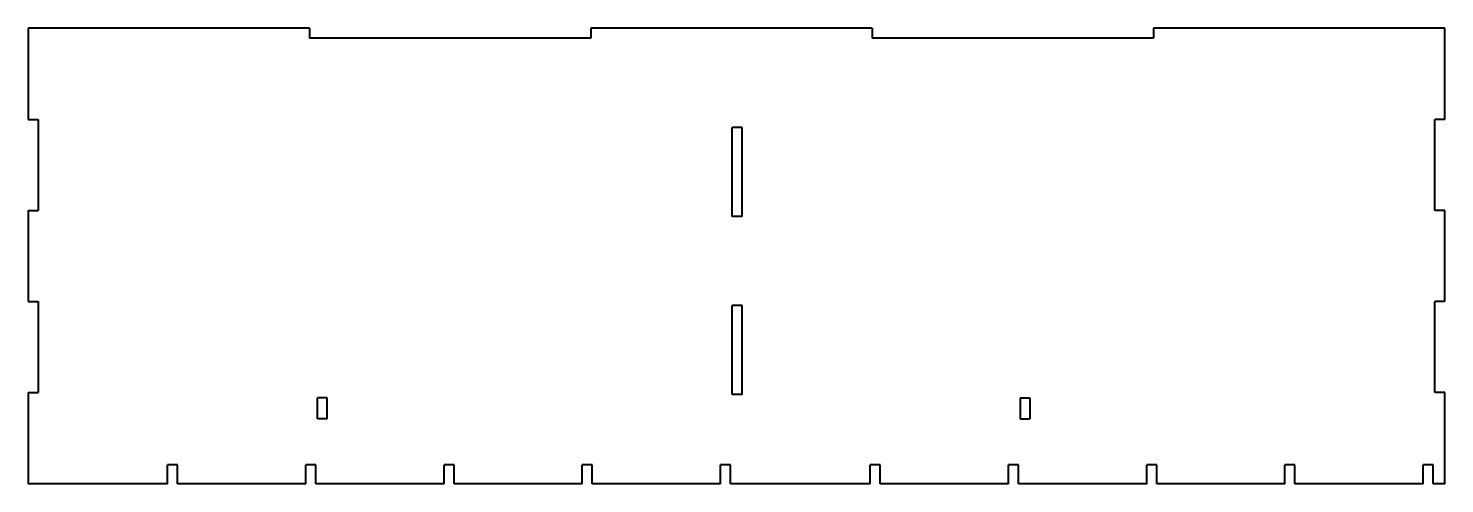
# Model space of a CAD drawing. Header units: inches. Extents: x -8.9 to 8.9, y 0 to 5.7.
import ezdxf

# ---------------------------------------------------------------- set-up
doc = ezdxf.new("R2010")
doc.units = ezdxf.units.IN
doc.header["$MEASUREMENT"] = 0
doc.layers.add('Visible', color=7, linetype='Continuous', lineweight=40)

msp = doc.modelspace()

# ---------------------------------------------------------------- linework, layer by layer
at = {"layer": 'Visible'}
for p, q in [((-5.35, 5.709, 1.711), (-8.875, 5.709, 1.711)), ((-8.875, 5.709, 1.711), (-8.875, 4.567, 1.711)), ((-5.35, 5.709, 1.711), (-5.35, 5.584, 1.711)), ((1.7, 5.709, 1.711), (-1.825, 5.709, 1.711)), ((-1.825, 5.709, 1.711), (-1.825, 5.584, 1.711)), ((1.7, 5.709, 1.711), (1.7, 5.584, 1.711)), ((8.875, 5.709, 1.711), (5.225, 5.709, 1.711)), ((5.225, 5.709, 1.711), (5.225, 5.584, 1.711)), ((8.875, 4.567, 1.711), (8.875, 5.709, 1.711)), ((-1.825, 5.584, 1.711), (-5.35, 5.584, 1.711)), ((5.225, 5.584, 1.711), (1.7, 5.584, 1.711)), ((-8.875, 4.567, 1.711), (-8.75, 4.567, 1.711)), ((-8.75, 4.567, 1.711), (-8.75, 3.425, 1.711)), ((-0.056, 3.35, 1.711), (-0.056, 4.467, 1.711)), ((0.069, 4.467, 1.711), (-0.056, 4.467, 1.711)), ((0.069, 3.35, 1.711), (0.069, 4.467, 1.711)), ((8.75, 3.425, 1.711), (8.75, 4.567, 1.711)), ((8.875, 4.567, 1.711), (8.75, 4.567, 1.711)), ((-8.875, 3.425, 1.711), (-8.75, 3.425, 1.711)), ((-8.875, 3.425, 1.711), (-8.875, 2.283, 1.711)), ((8.875, 3.425, 1.711), (8.75, 3.425, 1.711)), ((8.875, 2.283, 1.711), (8.875, 3.425, 1.711)), ((0.069, 3.35, 1.711), (-0.056, 3.35, 1.711)), ((-8.875, 2.283, 1.711), (-8.75, 2.283, 1.711)), ((-8.75, 2.283, 1.711), (-8.75, 1.142, 1.711)), ((-0.056, 1.117, 1.711), (-0.056, 2.233, 1.711)), ((0.069, 2.233, 1.711), (-0.056, 2.233, 1.711)), ((0.069, 1.117, 1.711), (0.069, 2.233, 1.711)), ((8.75, 1.142, 1.711), (8.75, 2.283, 1.711)), ((8.875, 2.283, 1.711), (8.75, 2.283, 1.711)), ((-8.875, 1.142, 1.711), (-8.75, 1.142, 1.711)), ((-8.875, 1.142, 1.711), (-8.875, 0, 1.711)), ((-5.253, 0.814, 1.711), (-5.253, 1.076, 1.711)), ((-5.128, 1.076, 1.711), (-5.253, 1.076, 1.711)), ((-5.128, 0.814, 1.711), (-5.128, 1.076, 1.711)), ((0.069, 1.117, 1.711), (-0.056, 1.117, 1.711)), ((3.553, 1.076, 1.711), (3.678, 1.076, 1.711)), ((3.553, 1.076, 1.711), (3.553, 0.814, 1.711)), ((3.678, 1.076, 1.711), (3.678, 0.814, 1.711)), ((8.875, 1.142, 1.711), (8.75, 1.142, 1.711)), ((8.875, 0, 1.711), (8.875, 1.142, 1.711)), ((-5.128, 0.814, 1.711), (-5.253, 0.814, 1.711)), ((3.553, 0.814, 1.711), (3.678, 0.814, 1.711)), ((-7.13, 0, 1.711), (-7.13, 0.236, 1.711)), ((-7.005, 0.236, 1.711), (-7.13, 0.236, 1.711)), ((-7.005, 0, 1.711), (-7.005, 0.236, 1.711)), ((-5.398, 0, 1.711), (-5.398, 0.236, 1.711)), ((-5.273, 0.236, 1.711), (-5.398, 0.236, 1.711)), ((-5.273, 0, 1.711), (-5.273, 0.236, 1.711)), ((-3.665, 0, 1.711), (-3.665, 0.236, 1.711)), ((-3.54, 0.236, 1.711), (-3.665, 0.236, 1.711)), ((-3.54, 0, 1.711), (-3.54, 0.236, 1.711)), ((-1.933, 0, 1.711), (-1.933, 0.236, 1.711)), ((-1.808, 0.236, 1.711), (-1.933, 0.236, 1.711)), ((-1.808, 0, 1.711), (-1.808, 0.236, 1.711)), ((-0.201, 0, 1.711), (-0.201, 0.236, 1.711)), ((-0.076, 0.236, 1.711), (-0.201, 0.236, 1.711)), ((-0.076, 0, 1.711), (-0.076, 0.236, 1.711)), ((1.676, 0, 1.711), (1.676, 0.236, 1.711)), ((1.801, 0.236, 1.711), (1.676, 0.236, 1.711)), ((1.801, 0, 1.711), (1.801, 0.236, 1.711)), ((3.408, 0, 1.711), (3.408, 0.236, 1.711)), ((3.533, 0.236, 1.711), (3.408, 0.236, 1.711)), ((3.533, 0, 1.711), (3.533, 0.236, 1.711)), ((5.141, 0, 1.711), (5.141, 0.236, 1.711)), ((5.266, 0.236, 1.711), (5.141, 0.236, 1.711)), ((5.266, 0, 1.711), (5.266, 0.236, 1.711)), ((6.873, 0, 1.711), (6.873, 0.236, 1.711)), ((6.998, 0.236, 1.711), (6.873, 0.236, 1.711)), ((6.998, 0, 1.711), (6.998, 0.236, 1.711)), ((8.605, 0, 1.711), (8.605, 0.236, 1.711)), ((8.73, 0.236, 1.711), (8.605, 0.236, 1.711)), ((8.73, 0, 1.711), (8.73, 0.236, 1.711)), ((-7.13, 0, 1.711), (-8.875, 0, 1.711)), ((-5.398, 0, 1.711), (-7.005, 0, 1.711)), ((-3.665, 0, 1.711), (-5.273, 0, 1.711)), ((-1.933, 0, 1.711), (-3.54, 0, 1.711)), ((-0.201, 0, 1.711), (-1.808, 0, 1.711)), ((1.676, 0, 1.711), (-0.076, 0, 1.711)), ((3.408, 0, 1.711), (1.801, 0, 1.711)), ((5.141, 0, 1.711), (3.533, 0, 1.711)), ((6.873, 0, 1.711), (5.266, 0, 1.711)), ((8.605, 0, 1.711), (6.998, 0, 1.711)), ((8.875, 0, 1.711), (8.73, 0, 1.711))]:
    msp.add_line(p, q, dxfattribs=at)

doc.saveas('drawing.dxf')
